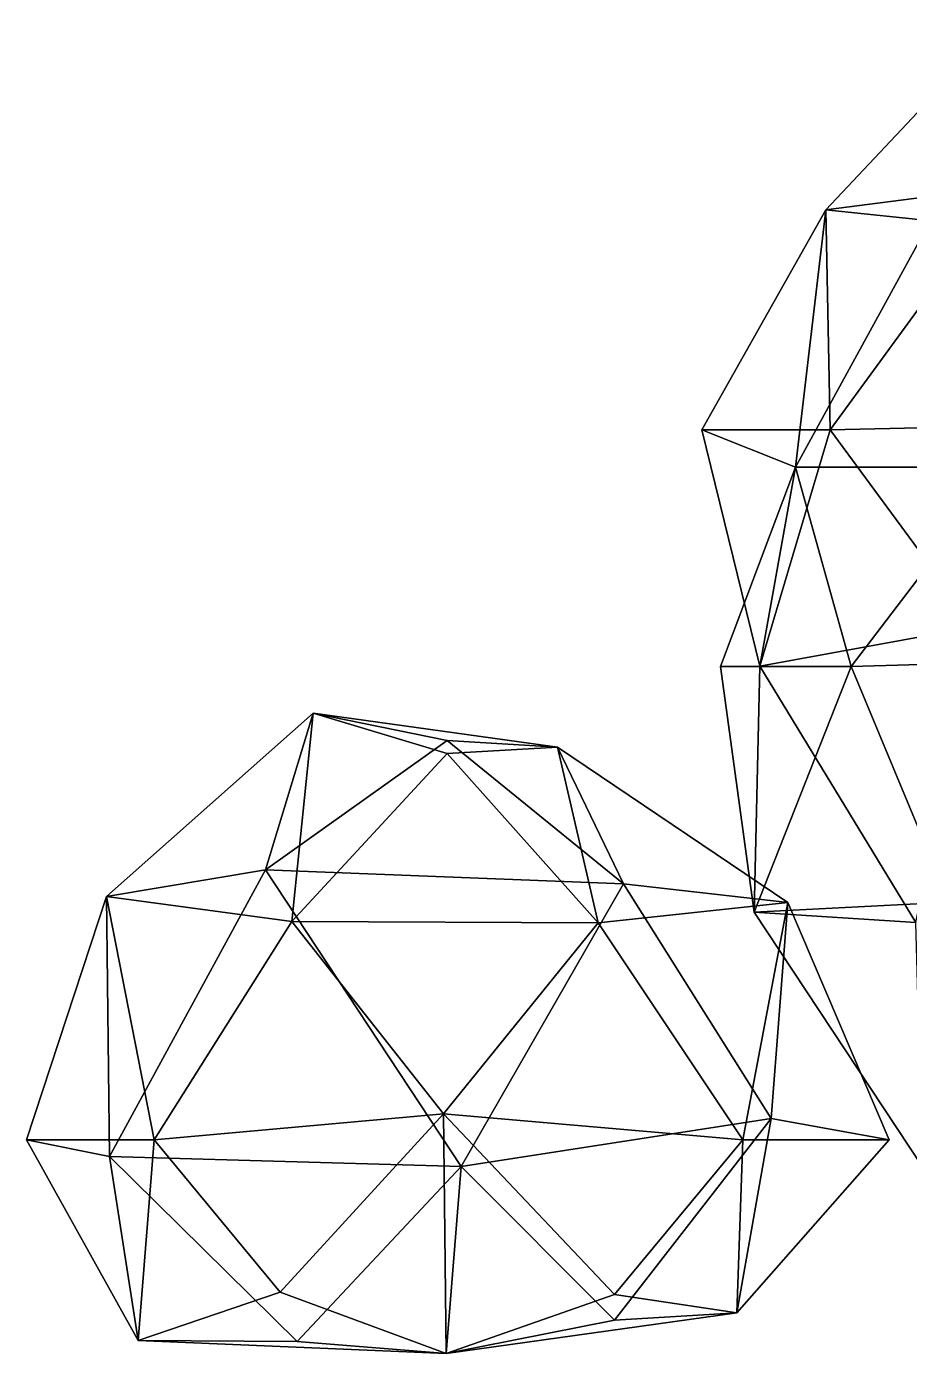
# Model space of a CAD drawing. Extents: x 290095 to 295679, y 4553756 to 4561441.
# Drawn here: x 293429.1 to 293495.6, y 4558391.9 to 4558491.8 of the extents above; entities that cross this region are included whole.
import ezdxf

# ---------------------------------------------------------------- set-up
doc = ezdxf.new("R2010")
doc.units = 0
doc.layers.add('Au_ppm_Pref_-_0_5', color=7, linetype='CONTINUOUS')

msp = doc.modelspace()

# ---------------------------------------------------------------- linework, layer by layer
at = {"layer": 'Au_ppm_Pref_-_0_5'}
for points in [[(293489.308, 4558478.042, 1912.463), (293502.335, 4558491.836, 1912.463), (293498.293, 4558479.195, 1918.394)], [(293502.335, 4558491.836, 1912.463), (293489.308, 4558478.042, 1912.463), (293500.858, 4558476.831, 1908.403)], [(293502.678, 4558458.668, 1922.999), (293487.047, 4558458.658, 1917.548), (293498.293, 4558479.195, 1918.394)], [(293489.308, 4558478.042, 1912.463), (293498.293, 4558479.195, 1918.394), (293487.047, 4558458.658, 1917.548)], [(293489.308, 4558478.042, 1912.463), (293487.047, 4558458.658, 1917.548), (293479.99, 4558461.471, 1912.463)], [(293489.308, 4558478.042, 1912.463), (293479.99, 4558461.471, 1912.463), (293489.65, 4558461.471, 1908.239)], [(293489.308, 4558478.042, 1912.463), (293489.65, 4558461.471, 1908.239), (293500.858, 4558476.831, 1908.403)], [(293500.858, 4558476.831, 1908.403), (293489.65, 4558461.471, 1908.239), (293510.928, 4558461.949, 1908.178)], [(293510.928, 4558461.949, 1908.178), (293489.65, 4558461.471, 1908.239), (293500.56, 4558446.652, 1908.443)], [(293487.047, 4558458.658, 1917.548), (293484.344, 4558443.689, 1912.151), (293479.99, 4558461.471, 1912.463)], [(293479.99, 4558461.471, 1912.463), (293484.344, 4558443.689, 1912.151), (293489.65, 4558461.471, 1908.239)], [(293489.65, 4558461.471, 1908.239), (293484.344, 4558443.689, 1912.151), (293500.56, 4558446.652, 1908.443)], [(293481.395, 4558443.653, 1918.402), (293484.344, 4558443.689, 1912.151), (293487.047, 4558458.658, 1917.548)], [(293491.235, 4558443.653, 1921.878), (293481.395, 4558443.653, 1918.402), (293487.047, 4558458.658, 1917.548)], [(293502.678, 4558458.668, 1922.999), (293491.235, 4558443.653, 1921.878), (293487.047, 4558458.658, 1917.548)], [(293502.678, 4558458.668, 1922.999), (293511.238, 4558444.239, 1924.982), (293491.235, 4558443.653, 1921.878)], [(293484.344, 4558443.689, 1912.151), (293496.108, 4558424.375, 1911.337), (293500.56, 4558446.652, 1908.443)], [(293491.235, 4558443.653, 1921.878), (293511.238, 4558444.239, 1924.982), (293498.601, 4558425.914, 1923.915)], [(293484.344, 4558443.689, 1912.151), (293481.395, 4558443.653, 1918.402), (293483.933, 4558425.162, 1918.469)], [(293491.235, 4558443.653, 1921.878), (293483.933, 4558425.162, 1918.469), (293481.395, 4558443.653, 1918.402)], [(293484.344, 4558443.689, 1912.151), (293483.933, 4558425.162, 1918.469), (293496.108, 4558424.375, 1911.337)], [(293483.933, 4558425.162, 1918.469), (293491.235, 4558443.653, 1921.878), (293498.601, 4558425.914, 1923.915)], [(293447.105, 4558428.337, 1889.139), (293435.136, 4558426.327, 1882.375), (293450.694, 4558440.143, 1882.766)], [(293449.102, 4558424.463, 1877.704), (293450.694, 4558440.143, 1882.766), (293435.136, 4558426.327, 1882.375)], [(293460.811, 4558438.079, 1886.847), (293447.105, 4558428.337, 1889.139), (293450.694, 4558440.143, 1882.766)], [(293450.694, 4558440.143, 1882.766), (293449.102, 4558424.463, 1877.704), (293460.811, 4558437.099, 1879.011)], [(293460.811, 4558438.079, 1886.847), (293450.694, 4558440.143, 1882.766), (293469.119, 4558437.585, 1882.766)], [(293469.119, 4558437.585, 1882.766), (293450.694, 4558440.143, 1882.766), (293460.811, 4558437.099, 1879.011)], [(293447.105, 4558428.337, 1889.139), (293460.811, 4558438.079, 1886.847), (293474.088, 4558427.286, 1889.059)], [(293460.811, 4558438.079, 1886.847), (293469.119, 4558437.585, 1882.766), (293474.088, 4558427.286, 1889.059)], [(293460.811, 4558437.099, 1879.011), (293449.102, 4558424.463, 1877.704), (293472.163, 4558424.347, 1877.911)], [(293469.119, 4558437.585, 1882.766), (293460.811, 4558437.099, 1879.011), (293472.163, 4558424.347, 1877.911)], [(293474.088, 4558427.286, 1889.059), (293469.119, 4558437.585, 1882.766), (293486.458, 4558425.884, 1882.545)], [(293469.119, 4558437.585, 1882.766), (293472.163, 4558424.347, 1877.911), (293486.458, 4558425.884, 1882.545)], [(293447.105, 4558428.337, 1889.139), (293435.364, 4558406.75, 1888.663), (293435.136, 4558426.327, 1882.375)], [(293461.864, 4558406.019, 1890.432), (293435.364, 4558406.75, 1888.663), (293447.105, 4558428.337, 1889.139)], [(293474.088, 4558427.286, 1889.059), (293461.864, 4558406.019, 1890.432), (293447.105, 4558428.337, 1889.139)], [(293461.864, 4558406.019, 1890.432), (293474.088, 4558427.286, 1889.059), (293485.204, 4558409.625, 1888.322)], [(293485.204, 4558409.625, 1888.322), (293474.088, 4558427.286, 1889.059), (293486.458, 4558425.884, 1882.545)], [(293429.117, 4558408.017, 1882.766), (293435.136, 4558426.327, 1882.375), (293435.364, 4558406.75, 1888.663)], [(293429.117, 4558408.017, 1882.766), (293438.734, 4558408.017, 1878.298), (293435.136, 4558426.327, 1882.375)], [(293438.734, 4558408.017, 1878.298), (293449.102, 4558424.463, 1877.704), (293435.136, 4558426.327, 1882.375)], [(293483.068, 4558408.017, 1878.213), (293486.458, 4558425.884, 1882.545), (293472.163, 4558424.347, 1877.911)], [(293483.068, 4558408.017, 1878.213), (293494.079, 4558408.017, 1882.766), (293486.458, 4558425.884, 1882.545)], [(293498.601, 4558425.914, 1923.915), (293496.605, 4558405.983, 1918.255), (293483.933, 4558425.162, 1918.469)], [(293485.204, 4558409.625, 1888.322), (293486.458, 4558425.884, 1882.545), (293494.079, 4558408.017, 1882.766)], [(293496.108, 4558424.375, 1911.337), (293483.933, 4558425.162, 1918.469), (293496.605, 4558405.983, 1918.255)], [(293449.102, 4558424.463, 1877.704), (293438.734, 4558408.017, 1878.298), (293460.531, 4558409.97, 1878.737)], [(293472.163, 4558424.347, 1877.911), (293449.102, 4558424.463, 1877.704), (293460.531, 4558409.97, 1878.737)], [(293483.068, 4558408.017, 1878.213), (293472.163, 4558424.347, 1877.911), (293460.531, 4558409.97, 1878.737)], [(293460.531, 4558409.97, 1878.737), (293438.734, 4558408.017, 1878.298), (293448.212, 4558396.546, 1878.942)], [(293460.736, 4558391.932, 1883.097), (293460.531, 4558409.97, 1878.737), (293448.212, 4558396.546, 1878.942)], [(293483.068, 4558408.017, 1878.213), (293460.531, 4558409.97, 1878.737), (293473.41, 4558396.366, 1878.882)], [(293460.736, 4558391.932, 1883.097), (293473.41, 4558396.366, 1878.882), (293460.531, 4558409.97, 1878.737)], [(293473.41, 4558394.433, 1887.294), (293461.864, 4558406.019, 1890.432), (293485.204, 4558409.625, 1888.322)], [(293473.41, 4558394.433, 1887.294), (293485.204, 4558409.625, 1888.322), (293482.613, 4558395.002, 1882.766)], [(293485.204, 4558409.625, 1888.322), (293494.079, 4558408.017, 1882.766), (293482.613, 4558395.002, 1882.766)], [(293437.524, 4558392.903, 1882.766), (293429.117, 4558408.017, 1882.766), (293435.364, 4558406.75, 1888.663)], [(293429.117, 4558408.017, 1882.766), (293437.524, 4558392.903, 1882.766), (293438.734, 4558408.017, 1878.298)], [(293437.524, 4558392.903, 1882.766), (293448.212, 4558396.546, 1878.942), (293438.734, 4558408.017, 1878.298)], [(293483.068, 4558408.017, 1878.213), (293473.41, 4558396.366, 1878.882), (293482.613, 4558395.002, 1882.766)], [(293483.068, 4558408.017, 1878.213), (293482.613, 4558395.002, 1882.766), (293494.079, 4558408.017, 1882.766)], [(293449.505, 4558392.831, 1888.438), (293437.524, 4558392.903, 1882.766), (293435.364, 4558406.75, 1888.663)], [(293461.864, 4558406.019, 1890.432), (293449.505, 4558392.831, 1888.438), (293435.364, 4558406.75, 1888.663)], [(293449.505, 4558392.831, 1888.438), (293461.864, 4558406.019, 1890.432), (293460.736, 4558391.932, 1883.097)], [(293460.736, 4558391.932, 1883.097), (293461.864, 4558406.019, 1890.432), (293473.41, 4558394.433, 1887.294)], [(293437.524, 4558392.903, 1882.766), (293460.736, 4558391.932, 1883.097), (293448.212, 4558396.546, 1878.942)], [(293460.736, 4558391.932, 1883.097), (293482.613, 4558395.002, 1882.766), (293473.41, 4558396.366, 1878.882)], [(293473.41, 4558394.433, 1887.294), (293482.613, 4558395.002, 1882.766), (293460.736, 4558391.932, 1883.097)], [(293460.736, 4558391.932, 1883.097), (293437.524, 4558392.903, 1882.766), (293449.505, 4558392.831, 1888.438)]]:
    msp.add_3dface(points, dxfattribs=at)

doc.saveas('drawing.dxf')
